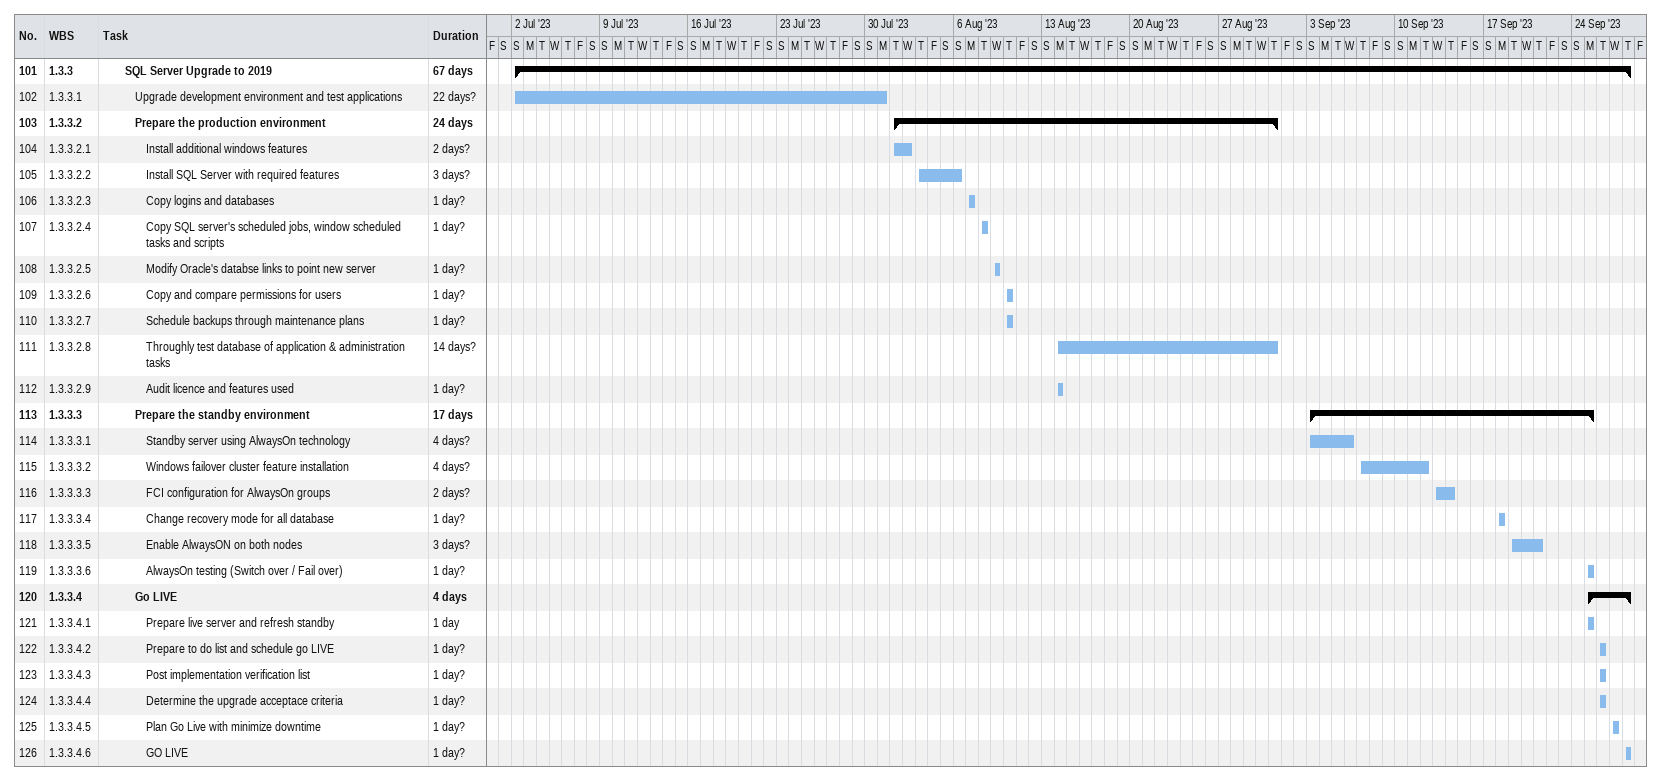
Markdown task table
| ID | WBS | Task | Duration | Start | Finish |
|---|---|---|---|---|---|
| 101 | 1.3.3 | **SQL Server Upgrade to 2019** | 67d | 2023-07-02 | 2023-09-28 |
| 102 | 1.3.3.1 | Upgrade development environment and test applications | 22d? | 2023-07-02 | 2023-07-31 |
| 103 | 1.3.3.2 | **Prepare the production environment** | 24d | 2023-08-01 | 2023-08-31 |
| 104 | 1.3.3.2.1 | Install additional windows features | 2d? | 2023-08-01 | 2023-08-02 |
| 105 | 1.3.3.2.2 | Install SQL Server with required features | 3d? | 2023-08-03 | 2023-08-06 |
| 106 | 1.3.3.2.3 | Copy logins and databases | 1d? | 2023-08-07 | 2023-08-07 |
| 107 | 1.3.3.2.4 | Copy SQL server's scheduled jobs, window scheduled tasks and scripts | 1d? | 2023-08-08 | 2023-08-08 |
| 108 | 1.3.3.2.5 | Modify Oracle's databse links to point new server | 1d? | 2023-08-09 | 2023-08-09 |
| 109 | 1.3.3.2.6 | Copy and compare permissions for users | 1d? | 2023-08-10 | 2023-08-10 |
| 110 | 1.3.3.2.7 | Schedule backups through maintenance plans | 1d? | 2023-08-10 | 2023-08-10 |
| 111 | 1.3.3.2.8 | Throughly test database of application & administration tasks | 14d? | 2023-08-14 | 2023-08-31 |
| 112 | 1.3.3.2.9 | Audit licence and features used | 1d? | 2023-08-14 | 2023-08-14 |
| 113 | 1.3.3.3 | **Prepare the standby environment** | 17d | 2023-09-03 | 2023-09-25 |
| 114 | 1.3.3.3.1 | Standby server using AlwaysOn technology | 4d? | 2023-09-03 | 2023-09-06 |
| 115 | 1.3.3.3.2 | Windows failover cluster feature installation | 4d? | 2023-09-07 | 2023-09-12 |
| 116 | 1.3.3.3.3 | FCI configuration for AlwaysOn groups | 2d? | 2023-09-13 | 2023-09-14 |
| 117 | 1.3.3.3.4 | Change recovery mode for all database | 1d? | 2023-09-18 | 2023-09-18 |
| 118 | 1.3.3.3.5 | Enable AlwaysON on both nodes | 3d? | 2023-09-19 | 2023-09-21 |
| 119 | 1.3.3.3.6 | AlwaysOn testing (Switch over / Fail over) | 1d? | 2023-09-25 | 2023-09-25 |
| 120 | 1.3.3.4 | **Go LIVE** | 4d | 2023-09-25 | 2023-09-28 |
| 121 | 1.3.3.4.1 | Prepare live server and refresh standby | 1d | 2023-09-25 | 2023-09-25 |
| 122 | 1.3.3.4.2 | Prepare to do list and schedule go LIVE | 1d? | 2023-09-26 | 2023-09-26 |
| 123 | 1.3.3.4.3 | Post implementation verification list | 1d? | 2023-09-26 | 2023-09-26 |
| 124 | 1.3.3.4.4 | Determine the upgrade acceptace criteria | 1d? | 2023-09-26 | 2023-09-26 |
| 125 | 1.3.3.4.5 | Plan Go Live with minimize downtime | 1d? | 2023-09-27 | 2023-09-27 |
| 126 | 1.3.3.4.6 | GO LIVE | 1d? | 2023-09-28 | 2023-09-28 |
